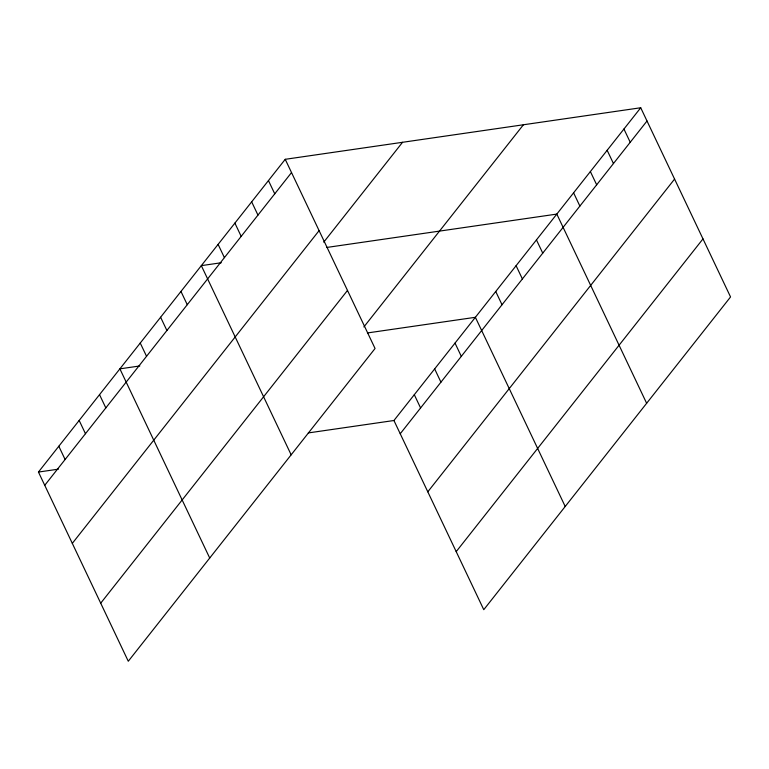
<?xml version="1.0" encoding="UTF-8"?>
<svg xmlns="http://www.w3.org/2000/svg" width="769" height="769" viewBox="0 0 769 769"><rect width="100%" height="100%" fill="white"/><g stroke="black" fill="none" stroke-linecap="round" stroke-linejoin="round"><path stroke-width="1.15" d="M285.232 159.308L375.061 348.492L128.279 661.244L38.45 472.051L285.232 159.308L640.721 107.756L730.55 296.949L483.768 609.692L393.939 420.508L640.721 107.756M44.746 485.306L291.528 172.564M72.315 543.366L319.097 230.623M323.739 242.158L402.543 142.294M100.71 603.184L347.492 290.432M363.881 326.94L523.41 124.77M400.226 433.764L647.008 121.012M427.795 491.824L674.576 179.071M456.2 551.633L702.981 238.89M221.27 262.748L201.324 265.641L291.163 454.825M326.767 247.455L556.814 214.09L646.642 403.283M139.833 365.957L119.887 368.851L209.716 558.034M367.447 332.948L475.377 317.299L565.205 506.483M38.45 472.051L58.396 469.167M308.302 432.928L393.939 420.508M623.938 129.029L630.234 142.284M607.154 150.291L613.451 163.547M590.371 171.554L596.667 184.81M573.597 192.827L579.884 206.082M536.454 239.899L542.751 253.145M516.095 265.699L522.391 278.955M495.736 291.499L502.032 304.755M455.017 343.099L461.304 356.355M434.658 368.899L440.945 382.155M414.299 394.708L420.585 407.964M268.448 180.571L274.744 193.826M251.665 201.843L257.961 215.099M234.891 223.106L241.178 236.362M218.108 244.379L224.404 257.625M180.965 291.441L187.261 304.697M160.606 317.241L166.902 330.497M140.246 343.041L146.543 356.297M99.528 394.651L105.824 407.906M79.169 420.451L85.465 433.706M58.809 446.251L65.105 459.506"/></g></svg>
